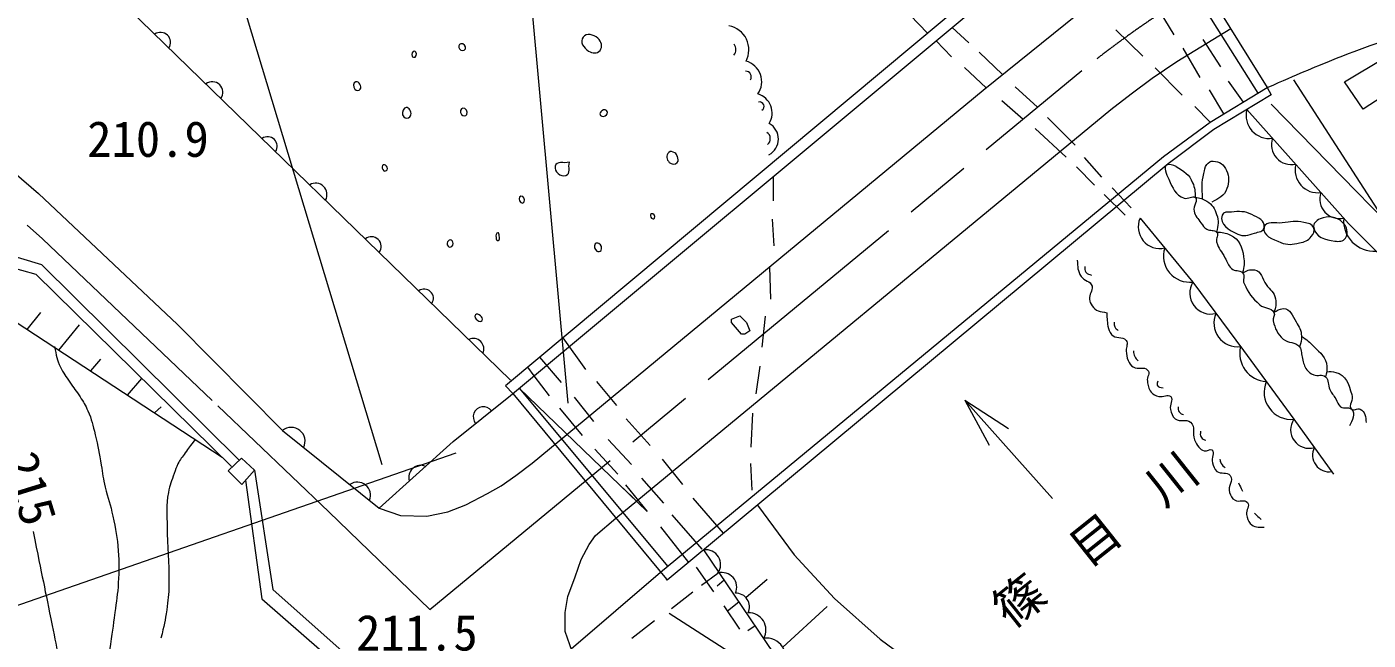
# Model space of a CAD drawing. Units: millimetres, scale not verified. Extents: x 40000 to 680000, y 20000 to 380000.
# Drawn here: x 173200 to 241958, y 250392 to 281823 of the extents above; entities that cross this region are included whole.
import ezdxf
from ezdxf.enums import TextEntityAlignment as Align

# ---------------------------------------------------------------- set-up
doc = ezdxf.new("R2010")
doc.units = ezdxf.units.MM
doc.header["$LTSCALE"] = 1000
doc.linetypes.add('CHAIN', pattern=[18.5, 12, -1.5, 3.5, -1.5])
for name, color, linetype, lineweight in [('M-BGD', 7, 'Continuous', 13), ('M-BGD-RSTR', 7, 'Continuous', 13), ('M-BMK', 2, 'CHAIN', 13), ('M-STR-HTXT', 7, 'Continuous', 13)]:
    doc.layers.add(name, color=color, linetype=linetype, lineweight=lineweight)
doc.styles.add('ＭＳ ゴシック', font='')
doc.styles.get('ＭＳ ゴシック').set_extended_font_data('MS Gothic')

msp = doc.modelspace()

# ---------------------------------------------------------------- linework, layer by layer
at = {"layer": 'M-BGD'}
for p, q in [((152816, 307620), (198000, 263723)), ((205805, 295685), (219363, 281495)), ((230431, 288921), (236781, 278706)), ((236319, 278427), (229918, 288601)), ((232018, 281407), (231013, 283065)), ((220634, 281787), (221479, 281002)), ((229014, 281671), (230405, 280315)), ((219812, 281102), (220607, 280278)), ((233350, 279221), (232470, 280729)), ((233475, 281181), (234380, 279774)), ((222011, 280529), (223214, 279381)), ((221272, 279746), (222372, 278704)), ((231031, 279716), (232430, 278316)), ((223858, 278756), (225013, 277703)), ((234567, 277369), (233827, 278593)), ((234782, 279045), (235548, 277961)), ((223178, 278047), (224280, 277097)), ((225528, 277175), (226931, 275756)), ((233066, 277742), (233860, 276942)), ((224892, 276613), (226473, 275136)), ((205683, 253884), (231471, 275181)), ((227404, 275121), (228291, 274116)), ((227005, 274648), (227936, 273717)), ((211450, 274139), (211450, 272900)), ((228430, 273228), (229494, 272164)), ((228829, 273568), (229804, 272548)), ((211408, 271961), (211493, 270594)), ((173955, 269644), (184091, 259622)), ((173654, 269141), (183692, 259297)), ((211268, 269525), (211322, 267871)), ((173222, 266317), (173912, 267188)), ((211046, 266992), (210870, 265409)), ((174848, 265251), (175896, 266560)), ((200672, 265882), (201841, 264269)), ((176473, 264186), (176990, 264799)), ((199483, 264888), (200585, 263591)), ((198870, 264377), (199192, 263931)), ((210769, 264430), (210568, 263023)), ((178358, 262951), (179096, 263804)), ((199192, 263931), (199982, 262912)), ((202394, 263641), (203424, 262410)), ((198115, 263033), (205986, 253517)), ((198443, 263307), (206061, 254171)), ((198443, 263307), (205006, 256984)), ((201263, 262837), (202243, 261606)), ((221282, 262693), (225778, 257644)), ((221282, 262693), (222538, 260382)), ((221282, 262693), (223517, 261236)), ((179749, 262039), (180078, 262346)), ((200510, 262284), (201665, 260878)), ((210397, 262023), (210308, 260279)), ((203926, 261732), (205157, 260375)), ((202997, 260677), (204202, 259396)), ((202318, 260174), (203499, 258893)), ((205760, 259672), (206815, 258366)), ((210294, 259452), (210367, 258078)), ((184417, 258594), (185249, 252508)), ((184865, 259096), (185810, 252981)), ((204705, 258692), (205835, 257411)), ((203768, 258177), (205006, 256984)), ((203882, 258359), (205006, 256984)), ((207342, 257662), (208900, 255879)), ((206262, 256808), (207795, 255050)), ((205684, 256205), (207116, 254372)), ((201108, 249953), (205683, 253884)), ((207504, 254137), (208405, 252866)), ((207782, 253219), (208625, 253829)), ((208948, 253459), (208587, 253163)), ((210059, 252578), (211150, 253522)), ((185249, 252508), (195044, 243967)), ((185810, 252981), (195468, 244436)), ((206246, 252007), (207339, 252864)), ((209701, 252346), (209108, 251883)), ((229796, 236583), (206118, 251761)), ((208922, 252157), (209735, 250960)), ((211946, 250036), (214225, 252112)), ((204206, 250500), (205374, 251401)), ((210528, 251126), (210151, 250877))]:
    msp.add_line(p, q, dxfattribs=at)
for points in [[(151909, 290700), (155914, 287925), (159331, 285337), (163676, 281996), (173800, 273274), (180931, 266562), (186307, 261136), (191264, 257165), (192357, 256781)], [(191264, 257165), (195062, 260577), (198001, 262938), (220634, 281787), (223423, 284123), (224679, 285077), (226538, 286434), (228698, 287841), (230431, 288921), (230155, 289298), (228291, 288262), (226031, 286799), (223430, 284893), (197740, 263433), (198115, 263033)], [(192357, 256781), (193699, 256749), (194779, 256975), (195708, 257327), (196814, 257905), (197517, 258307), (198271, 258834), (199100, 259462), (222217, 278578), (227680, 282976), (230432, 284840), (232768, 286322), (235858, 288055)], [(157677, 281949), (164786, 276602), (171971, 270246), (173955, 269644)], [(157130, 281698), (152142, 278243), (169529, 264077), (172102, 267051), (183206, 259773)], [(157130, 281698), (164284, 276150), (171443, 269769), (173654, 269141)], [(201159, 249812), (200790, 250832), (200790, 251807), (200938, 252634), (201307, 253639), (201618, 254526), (202017, 255294), (202342, 255752), (203398, 256647), (228758, 277589), (229813, 278393), (230893, 279196), (232149, 280050), (234923, 281730)], [(231471, 275181), (233860, 276942), (236781, 278706), (236989, 278341), (234052, 276568), (231710, 274809)], [(238126, 279105), (243677, 270514), (248483, 267887), (252241, 266178), (251387, 264556), (248197, 266199)], [(236988, 277865), (255948, 258462), (258284, 258462), (258359, 256226), (255948, 256252), (255948, 258462)], [(235736, 277585), (240957, 271740), (246483, 266188)], [(231710, 274809), (206025, 253461), (205986, 253517)], [(230263, 272012), (232976, 268746), (235563, 265230), (238151, 261713), (240185, 258899)], [(210648, 257304), (212539, 254768), (214599, 252532), (216935, 250447), (219422, 248613), (222236, 246629), (225175, 245072)], [(207894, 255015), (213067, 247375), (213997, 245918), (216132, 243586)]]:
    msp.add_lwpolyline(points, dxfattribs=at)
for points in [[(240741, 279013), (244911, 281500), (245840, 280294), (241695, 277606)], [(209746, 267011), (210084, 266672), (210254, 266249), (210000, 266079), (209830, 266079), (209322, 266672), (209322, 266841)], [(184196, 259714), (184865, 259096), (184222, 258375), (183527, 259062)]]:
    msp.add_lwpolyline(points, close=True, dxfattribs=at)
for centre, radius, start, end in [((180053, 281024), 516, 326.67051, 124.98637), ((208963, 280646), 1249, 332.2941, 79.5557), ((209118, 280664), 432, 317.89127, 39.09386), ((209779, 279013), 1092, 324.76433, 74.65163), ((210045, 279258), 293, 327.04534, 91.2508), ((182711, 278469), 538, 324.15382, 127.50307), ((210390, 277408), 1014, 327.97883, 73.93526), ((210760, 277746), 229, 301.93226, 103.30747), ((236885, 277288), 1186, 165.52417, 278.01769), ((210924, 276089), 388, 310.33899, 56.11006), ((210824, 276073), 904, 297.48576, 61.89147), ((185547, 275703), 488, 325.95219, 125.7047), ((238041, 275798), 1040, 162.31498, 281.22688), ((239383, 274492), 1174, 165.96479, 277.57706), ((187994, 273219), 591, 331.73247, 119.92442), ((240486, 273000), 1004, 160.87238, 282.66947), ((231275, 271568), 1106, 156.32518, 283.11234), ((242253, 271879), 1553, 174.78742, 273.96912), ((190865, 270565), 502, 323.20728, 128.4496), ((232808, 270082), 1346, 162.27322, 277.1643), ((193567, 267912), 473, 326.21431, 125.44257), ((233891, 268180), 1077, 148.28092, 284.40398), ((235272, 266644), 1218, 156.06189, 276.62301), ((196082, 265304), 551, 337.48468, 114.1722), ((236828, 265093), 1456, 166.46176, 266.22314), ((238016, 263100), 1393, 157.15477, 275.53013), ((196606, 261831), 524, 37.59278, 219.96532), ((186755, 260589), 707, 333.31456, 129.28659), ((238930, 261173), 948, 145.32662, 286.42337), ((239964, 259877), 858, 153.16022, 278.58976), ((193385, 258745), 609, 65.41854, 198.4586), ((190145, 257817), 675, 337.75424, 124.84692), ((208010, 254268), 756, 324.49681, 98.80717), ((208836, 253105), 754, 336.19734, 106.19912), ((209544, 252099), 702, 334.48997, 91.55776), ((210208, 250914), 882, 331.26661, 91.94839), ((211118, 249529), 970, 327.50172, 98.06684)]:
    msp.add_arc(centre, radius, start, end, dxfattribs=at)
for points, knots in [([(236781, 278706), (238477, 279456), (238938, 279652), (240339, 280211), (242067, 280900), (243066, 281202), (244811, 281844), (245714, 282176), (246210, 282392), (247122, 282698), (248400, 283127), (249131, 283323), (250438, 283653), (251714, 283975), (252440, 284112), (253729, 284381), (254443, 284530), (254843, 284616), (255562, 284733), (256963, 284961), (257466, 284960), (259180, 285059)], [0, 0, 0, 0, 1, 1, 1, 2, 2, 2, 3, 3, 3, 4, 4, 4, 5, 5, 5, 6, 6, 6, 7, 7, 7, 7]), ([(202584, 280613), (202441, 280432), (202187, 280459), (201993, 280584), (201742, 280745), (201535, 281053), (201712, 281293), (201888, 281530), (202246, 281431), (202466, 281234), (202650, 281069), (202737, 280807), (202584, 280613)], [0, 0, 0, 0, 1, 1, 1, 2, 2, 2, 3, 3, 3, 4, 4, 4, 4]), ([(193098, 280277), (193050, 280240), (192973, 280266), (192950, 280321), (192907, 280424), (192975, 280597), (193083, 280573), (193196, 280548), (193189, 280348), (193098, 280277)], [0, 0, 0, 0, 1, 1, 1, 2, 2, 2, 3, 3, 3, 3]), ([(195684, 280691), (195634, 280580), (195447, 280594), (195374, 280691), (195308, 280777), (195342, 280932), (195447, 280957), (195583, 280988), (195741, 280818), (195684, 280691)], [0, 0, 0, 0, 1, 1, 1, 2, 2, 2, 3, 3, 3, 3]), ([(190290, 278622), (190235, 278527), (190081, 278539), (190010, 278622), (189911, 278737), (189919, 278978), (190069, 279006), (190239, 279038), (190377, 278772), (190290, 278622)], [0, 0, 0, 0, 1, 1, 1, 2, 2, 2, 3, 3, 3, 3]), ([(192832, 277204), (192755, 277110), (192603, 277114), (192522, 277204), (192405, 277333), (192442, 277525), (192566, 277647), (192615, 277696), (192688, 277704), (192743, 277662), (192889, 277552), (192948, 277344), (192832, 277204)], [0, 0, 0, 0, 1, 1, 1, 2, 2, 2, 3, 3, 3, 4, 4, 4, 4]), ([(195758, 277337), (195705, 277240), (195545, 277251), (195477, 277337), (195396, 277438), (195423, 277639), (195551, 277662), (195699, 277687), (195830, 277468), (195758, 277337)], [0, 0, 0, 0, 1, 1, 1, 2, 2, 2, 3, 3, 3, 3]), ([(202920, 277534), (202987, 277481), (202977, 277380), (202920, 277317), (202838, 277225), (202697, 277198), (202608, 277282), (202556, 277331), (202570, 277410), (202616, 277465), (202694, 277558), (202825, 277610), (202920, 277534)], [0, 0, 0, 0, 1, 1, 1, 2, 2, 2, 3, 3, 3, 4, 4, 4, 4]), ([(206538, 274870), (206424, 274761), (206248, 274766), (206134, 274875), (205988, 275014), (205958, 275251), (206104, 275391), (206190, 275474), (206306, 275420), (206410, 275360), (206490, 275315), (206522, 275259), (206548, 275171), (206583, 275058), (206623, 274951), (206538, 274870)], [0, 0, 0, 0, 1, 1, 1, 2, 2, 2, 3, 3, 3, 4, 4, 4, 5, 5, 5, 5]), ([(191438, 274720), (191469, 274765), (191530, 274766), (191577, 274738), (191663, 274685), (191711, 274584), (191664, 274494), (191632, 274435), (191555, 274416), (191498, 274451), (191406, 274507), (191376, 274632), (191438, 274720)], [0, 0, 0, 0, 1, 1, 1, 2, 2, 2, 3, 3, 3, 4, 4, 4, 4]), ([(200281, 274684), (200346, 274972), (200725, 274806), (201009, 274885), (201009, 274885), (201009, 274885), (201009, 274885), (200941, 274620), (201095, 274288), (200833, 274206), (200561, 274121), (200218, 274405), (200281, 274684)], [0, 0, 0, 0, 1, 1, 1, 2, 2, 2, 3, 3, 3, 4, 4, 4, 4]), ([(232111, 274671), (231985, 274725), (231747, 274808), (231625, 274738), (231443, 274634), (231613, 274275), (231734, 274018), (231944, 273572), (232060, 273185), (232531, 273040), (232739, 272977), (232941, 273185), (233086, 273083), (233270, 272954), (232978, 272649), (233036, 272380), (233093, 272113), (233224, 271995), (233387, 271777), (233491, 271638), (233538, 271537), (233689, 271450), (233866, 271348), (234048, 271446), (234191, 271300), (234328, 271159), (234138, 270986), (234191, 270797), (234287, 270455), (234443, 270303), (234618, 269993), (234742, 269775), (234761, 269612), (234945, 269441), (235122, 269275), (235354, 269389), (235523, 269215), (235674, 269058), (235507, 268860), (235598, 268662), (235817, 268184), (236003, 267925), (236402, 267582), (236648, 267370), (236969, 267462), (237130, 267180), (237214, 267034), (237035, 266915), (237080, 266753), (237191, 266350), (237295, 266100), (237607, 265823), (237877, 265585), (238216, 265706), (238436, 265422), (238585, 265230), (238517, 265051), (238587, 264819), (238658, 264587), (238659, 264428), (238813, 264241), (238921, 264111), (239008, 264052), (239165, 263990), (239387, 263902), (239589, 264047), (239768, 263889), (239970, 263711), (239877, 263480), (239994, 263236), (240089, 263037), (240178, 262945), (240295, 262759), (240394, 262602), (240398, 262468), (240547, 262357), (240724, 262224), (240941, 262373), (241099, 262231), (241340, 262016), (241121, 261629), (240999, 261377)], [0, 0, 0, 0, 1, 1, 1, 2, 2, 2, 3, 3, 3, 4, 4, 4, 5, 5, 5, 6, 6, 6, 7, 7, 7, 8, 8, 8, 9, 9, 9, 10, 10, 10, 11, 11, 11, 12, 12, 12, 13, 13, 13, 14, 14, 14, 15, 15, 15, 16, 16, 16, 17, 17, 17, 18, 18, 18, 19, 19, 19, 20, 20, 20, 21, 21, 21, 22, 22, 22, 23, 23, 23, 24, 24, 24, 25, 25, 25, 26, 26, 26, 27, 27, 27, 27]), ([(232111, 274671), (232517, 274401), (232789, 274269), (232960, 273837), (233070, 273560), (233094, 273396), (233086, 273083)], [0, 0, 0, 0, 1, 1, 1, 2, 2, 2, 2]), ([(233463, 273033), (233448, 273611), (233407, 273830), (233538, 274314), (233587, 274494), (233567, 274625), (233689, 274766), (233783, 274876), (233871, 274948), (234015, 274942), (234339, 274930), (234572, 274765), (234694, 274465), (234830, 274128), (234847, 273875), (234719, 273535), (234574, 273152), (234298, 273021), (233940, 272832)], [0, 0, 0, 0, 1, 1, 1, 2, 2, 2, 3, 3, 3, 4, 4, 4, 5, 5, 5, 6, 6, 6, 6]), ([(198701, 272855), (198671, 272789), (198574, 272773), (198519, 272820), (198421, 272904), (198403, 273118), (198528, 273151), (198657, 273184), (198757, 272977), (198701, 272855)], [0, 0, 0, 0, 1, 1, 1, 2, 2, 2, 3, 3, 3, 3]), ([(233086, 273083), (233345, 273048), (233478, 273014), (233689, 272882), (233968, 272707), (234082, 272515), (234191, 272204), (234308, 271871), (234262, 271662), (234191, 271300)], [0, 0, 0, 0, 1, 1, 1, 2, 2, 2, 3, 3, 3, 3]), ([(234467, 272179), (234523, 272366), (234750, 272311), (234945, 272330), (235358, 272368), (235628, 272389), (236000, 272204), (236317, 272046), (236674, 271902), (236628, 271551), (236598, 271324), (236344, 271317), (236125, 271249), (235806, 271151), (235577, 271065), (235271, 271199), (234818, 271398), (234326, 271704), (234467, 272179)], [0, 0, 0, 0, 1, 1, 1, 2, 2, 2, 3, 3, 3, 4, 4, 4, 5, 5, 5, 6, 6, 6, 6]), ([(205372, 272019), (205345, 271968), (205266, 271979), (205224, 272019), (205161, 272080), (205132, 272217), (205216, 272245), (205317, 272279), (205422, 272114), (205372, 272019)], [0, 0, 0, 0, 1, 1, 1, 2, 2, 2, 3, 3, 3, 3]), ([(236628, 271551), (236720, 271913), (237187, 271728), (237557, 271777), (237985, 271833), (238243, 271905), (238663, 271802), (238880, 271749), (239078, 271732), (239165, 271526), (239236, 271357), (239154, 271217), (239039, 271074), (238872, 270864), (238697, 270809), (238436, 270747), (238074, 270660), (237828, 270633), (237482, 270772), (237063, 270941), (236516, 271113), (236628, 271551)], [0, 0, 0, 0, 1, 1, 1, 2, 2, 2, 3, 3, 3, 4, 4, 4, 5, 5, 5, 6, 6, 6, 7, 7, 7, 7]), ([(239165, 271526), (239123, 271740), (239291, 271894), (239492, 271978), (239913, 272154), (240319, 272119), (240647, 271802), (240877, 271580), (240967, 271269), (240798, 270998), (240679, 270809), (240466, 270815), (240245, 270847), (239752, 270921), (239260, 271037), (239165, 271526)], [0, 0, 0, 0, 1, 1, 1, 2, 2, 2, 3, 3, 3, 4, 4, 4, 5, 5, 5, 5]), ([(194981, 270569), (194924, 270520), (194839, 270530), (194790, 270586), (194719, 270669), (194728, 270790), (194807, 270865), (194862, 270916), (194947, 270919), (194999, 270865), (195078, 270781), (195069, 270645), (194981, 270569)], [0, 0, 0, 0, 1, 1, 1, 2, 2, 2, 3, 3, 3, 4, 4, 4, 4]), ([(197354, 270873), (197285, 270860), (197259, 270951), (197250, 271021), (197237, 271126), (197240, 271270), (197345, 271273), (197412, 271275), (197409, 271183), (197415, 271117), (197423, 271019), (197450, 270891), (197354, 270873)], [0, 0, 0, 0, 1, 1, 1, 2, 2, 2, 3, 3, 3, 4, 4, 4, 4]), ([(234191, 271300), (234473, 271307), (234642, 271272), (234895, 271149), (235350, 270927), (235499, 270545), (235573, 270044), (235620, 269723), (235606, 269546), (235523, 269215)], [0, 0, 0, 0, 1, 1, 1, 2, 2, 2, 3, 3, 3, 3]), ([(202634, 270368), (202589, 270294), (202488, 270284), (202417, 270333), (202296, 270415), (202252, 270580), (202338, 270698), (202381, 270756), (202461, 270755), (202521, 270715), (202640, 270637), (202709, 270489), (202634, 270368)], [0, 0, 0, 0, 1, 1, 1, 2, 2, 2, 3, 3, 3, 4, 4, 4, 4]), ([(227048, 269873), (227061, 269519), (227059, 269317), (227240, 269033), (227398, 268785), (227738, 268819), (227801, 268531), (227858, 268272), (227633, 268129), (227668, 267866), (227687, 267725), (227725, 267647), (227801, 267526), (227974, 267251), (228232, 267243), (228555, 267172)], [0, 0, 0, 0, 1, 1, 1, 2, 2, 2, 3, 3, 3, 4, 4, 4, 5, 5, 5, 5]), ([(227439, 269548), (227429, 269434), (227424, 269349), (227491, 269252), (227563, 269149), (227658, 269131), (227778, 269105)], [0, 0, 0, 0, 1, 1, 1, 2, 2, 2, 2]), ([(235523, 269215), (235712, 269331), (235885, 269400), (236125, 269365), (236499, 269312), (236506, 268916), (236728, 268612), (236929, 268337), (237145, 268218), (237206, 267883), (237255, 267611), (237218, 267452), (237130, 267180)], [0, 0, 0, 0, 1, 1, 1, 2, 2, 2, 3, 3, 3, 4, 4, 4, 4]), ([(196538, 266774), (196487, 266702), (196385, 266724), (196312, 266774), (196211, 266844), (196119, 266976), (196199, 267070), (196264, 267146), (196376, 267084), (196451, 267018), (196528, 266951), (196596, 266857), (196538, 266774)], [0, 0, 0, 0, 1, 1, 1, 2, 2, 2, 3, 3, 3, 4, 4, 4, 4]), ([(228555, 267172), (228563, 267021), (228566, 266981), (228576, 266860), (228588, 266710), (228594, 266662), (228614, 266477)], [0, 0, 0, 0, 1, 1, 1, 2, 2, 2, 2]), ([(237130, 267180), (237268, 267299), (237405, 267373), (237607, 267381), (237975, 267396), (238060, 267011), (238261, 266703), (238427, 266448), (238530, 266278), (238537, 265974), (238542, 265755), (238516, 265643), (238436, 265422)], [0, 0, 0, 0, 1, 1, 1, 2, 2, 2, 3, 3, 3, 4, 4, 4, 4]), ([(228614, 266477), (228653, 266300), (228697, 266204), (228806, 266063), (228998, 265816), (229348, 265996), (229545, 265753), (229675, 265591), (229539, 265428), (229560, 265221), (229579, 265022), (229573, 264898), (229663, 264719), (229735, 264575), (229774, 264472), (229914, 264394), (230172, 264250), (230444, 264440), (230653, 264231), (230808, 264076), (230599, 263885), (230638, 263670), (230680, 263442), (230675, 263280), (230830, 263108), (230950, 262976), (231057, 262931), (231229, 262886), (231459, 262827), (231692, 263029), (231835, 262872), (231989, 262702), (231755, 262467), (231820, 262221), (231875, 262014), (231901, 261864), (232072, 261734), (232321, 261543), (232624, 261769), (232855, 261556), (233117, 261314), (232932, 260999), (233060, 260665), (233123, 260502), (233169, 260409), (233285, 260277), (233368, 260182), (233429, 260125), (233551, 260093), (233702, 260053), (233846, 260225), (233950, 260139), (234118, 259999), (233903, 259730), (233979, 259487), (234037, 259303), (234052, 259168), (234201, 259044), (234414, 258867), (234712, 259058), (234880, 258837), (235087, 258566), (234738, 258287), (234851, 257965), (234914, 257786), (234965, 257659), (235132, 257566), (235352, 257444), (235616, 257639), (235767, 257448), (235912, 257264), (235678, 257066), (235723, 256828), (235759, 256637), (235787, 256516), (235915, 256370), (236104, 256154), (236344, 256179), (236624, 256177)], [0, 0, 0, 0, 1, 1, 1, 2, 2, 2, 3, 3, 3, 4, 4, 4, 5, 5, 5, 6, 6, 6, 7, 7, 7, 8, 8, 8, 9, 9, 9, 10, 10, 10, 11, 11, 11, 12, 12, 12, 13, 13, 13, 14, 14, 14, 15, 15, 15, 16, 16, 16, 17, 17, 17, 18, 18, 18, 19, 19, 19, 20, 20, 20, 21, 21, 21, 22, 22, 22, 23, 23, 23, 24, 24, 24, 25, 25, 25, 26, 26, 26, 26]), ([(228932, 266686), (228931, 266584), (228931, 266528), (228976, 266443), (229020, 266357), (229066, 266326), (229150, 266269)], [0, 0, 0, 0, 1, 1, 1, 2, 2, 2, 2]), ([(174622, 265443), (174716, 264959), (174743, 264777), (174923, 264388), (175073, 264065), (175204, 263907), (175400, 263610), (175598, 263310), (175734, 263158), (175928, 262856), (176099, 262590), (176205, 262443), (176330, 262153), (176528, 261691), (176586, 261410), (176707, 260922), (176855, 260320), (176894, 259973), (177008, 259364), (177091, 258924), (177110, 258671), (177209, 258234), (177341, 257649), (177488, 257339), (177611, 256752), (177755, 256062), (177832, 255671), (177887, 254968), (177938, 254333), (177922, 253972), (177887, 253335), (177854, 252734), (177787, 252401), (177712, 251803), (177616, 251046), (177577, 250802), (177435, 249869)], [0, 0, 0, 0, 1, 1, 1, 2, 2, 2, 3, 3, 3, 4, 4, 4, 5, 5, 5, 6, 6, 6, 7, 7, 7, 8, 8, 8, 9, 9, 9, 10, 10, 10, 11, 11, 11, 12, 12, 12, 12]), ([(238537, 265974), (238838, 265765), (238942, 265676), (239165, 265447), (239501, 265101), (239826, 264898), (239843, 264417), (239851, 264209), (239842, 264089), (239768, 263889)], [0, 0, 0, 0, 1, 1, 1, 2, 2, 2, 3, 3, 3, 3]), ([(229931, 265218), (229938, 265091), (229940, 265030), (229991, 264926), (230039, 264828), (230079, 264790), (230166, 264709)], [0, 0, 0, 0, 1, 1, 1, 2, 2, 2, 2]), ([(239843, 264140), (240014, 264174), (240123, 264155), (240295, 264115), (240829, 263992), (240946, 263502), (241124, 262985), (241220, 262706), (240923, 262421), (241099, 262231), (241205, 262117), (241387, 262296), (241551, 262231), (241821, 262125), (241823, 261816), (241853, 261553)], [0, 0, 0, 0, 1, 1, 1, 2, 2, 2, 3, 3, 3, 4, 4, 4, 5, 5, 5, 5]), ([(231176, 263666), (231143, 263602), (231123, 263537), (231146, 263459), (231183, 263338), (231331, 263337), (231442, 263326)], [0, 0, 0, 0, 1, 1, 1, 2, 2, 2, 2]), ([(232210, 262351), (232208, 262244), (232206, 262170), (232269, 262085), (232330, 262004), (232395, 261982), (232491, 261952)], [0, 0, 0, 0, 1, 1, 1, 2, 2, 2, 2]), ([(181814, 260651), (181567, 260338), (181497, 260253), (181311, 259986), (181161, 259770), (181060, 259659), (180942, 259424), (180850, 259242), (180818, 259130), (180750, 258937), (180618, 258561), (180535, 258351), (180454, 257961), (180313, 257277), (180395, 256872), (180395, 256173), (180395, 255019), (180505, 254373), (180484, 253218), (180475, 252721), (180439, 252443), (180371, 251950), (180292, 251374), (180239, 251173), (180076, 250490)], [0, 0, 0, 0, 1, 1, 1, 2, 2, 2, 3, 3, 3, 4, 4, 4, 5, 5, 5, 6, 6, 6, 7, 7, 7, 8, 8, 8, 8]), ([(233363, 261095), (233351, 260974), (233336, 260884), (233407, 260785), (233468, 260700), (233532, 260672), (233629, 260637)], [0, 0, 0, 0, 1, 1, 1, 2, 2, 2, 2]), ([(234353, 259676), (234369, 259572), (234380, 259524), (234427, 259440), (234483, 259340), (234534, 259307), (234634, 259233)], [0, 0, 0, 0, 1, 1, 1, 2, 2, 2, 2]), ([(173523, 255963), (173998, 253614), (174116, 253023), (174503, 251140), (174776, 249808), (174894, 249054), (175208, 247732), (175506, 246474), (175675, 245767), (176087, 244542), (176497, 243324), (176803, 242668), (177343, 241502), (177768, 240586), (178058, 240098), (178549, 239216), (178907, 238574), (179059, 238175), (179529, 237608), (179738, 237356), (179906, 237258), (180182, 237081), (180407, 236936), (180547, 236858), (180810, 236805), (181079, 236749), (181248, 236732), (181513, 236805), (181813, 236887), (181990, 236967), (182216, 237181), (182377, 237333), (182431, 237456), (182518, 237659), (182601, 237853), (182600, 237979), (182643, 238186), (182699, 238450), (182715, 238601), (182769, 238864), (182812, 239072), (182820, 239194), (182895, 239392), (183015, 239713), (183107, 239900), (183347, 240146), (183512, 240316), (183597, 240382), (183824, 240522)], [0, 0, 0, 0, 1, 1, 1, 2, 2, 2, 3, 3, 3, 4, 4, 4, 5, 5, 5, 6, 6, 6, 7, 7, 7, 8, 8, 8, 9, 9, 9, 10, 10, 10, 11, 11, 11, 12, 12, 12, 13, 13, 13, 14, 14, 14, 15, 15, 15, 16, 16, 16, 16])]:
    msp.add_open_spline(points, degree=3, knots=knots, dxfattribs=at)
for points in [[(235310, 258457), (235411, 258244), (235411, 258244), (235511, 258030)], [(236139, 256900), (236303, 256737), (236303, 256737), (236466, 256573)]]:
    msp.add_open_spline(points, degree=3, dxfattribs=at)
at = {"layer": 'M-BGD-RSTR'}
msp.add_line((195192, 259968), (130207, 237424), dxfattribs=at)
at = {"layer": 'M-BMK'}
msp.add_lwpolyline([(163156, 280675), (174008, 270953), (182992, 262407), (188672, 256973), (193859, 251964), (227284, 279579)], dxfattribs=at)
msp.add_arc((261904, 236450), 55305, 115.30706, 128.75492, dxfattribs=at)
at = {"layer": 'M-STR-HTXT'}
for p, q in [((197574, 299411), (200934, 262534)), ((179468, 298942), (191392, 259389))]:
    msp.add_line(p, q, dxfattribs=at)

# ---------------------------------------------------------------- texts
at = {"layer": 'M-BGD', "style": 'ＭＳ ゴシック'}
for s, p in [('210.9', (179411, 274611)), ('211.5', (193197, 249310))]:
    msp.add_text(s, height=1833, dxfattribs=at).set_placement(p, align=Align.BOTTOM_CENTER)
for s, rotation, p in [('215', 287.175, (171949, 257730)), ('篠\u3000目\u3000川', 38.592, (228877, 254408))]:
    msp.add_text(s, height=1833, rotation=rotation, dxfattribs=at).set_placement(p, align=Align.BOTTOM_CENTER)

doc.saveas('drawing.dxf')
